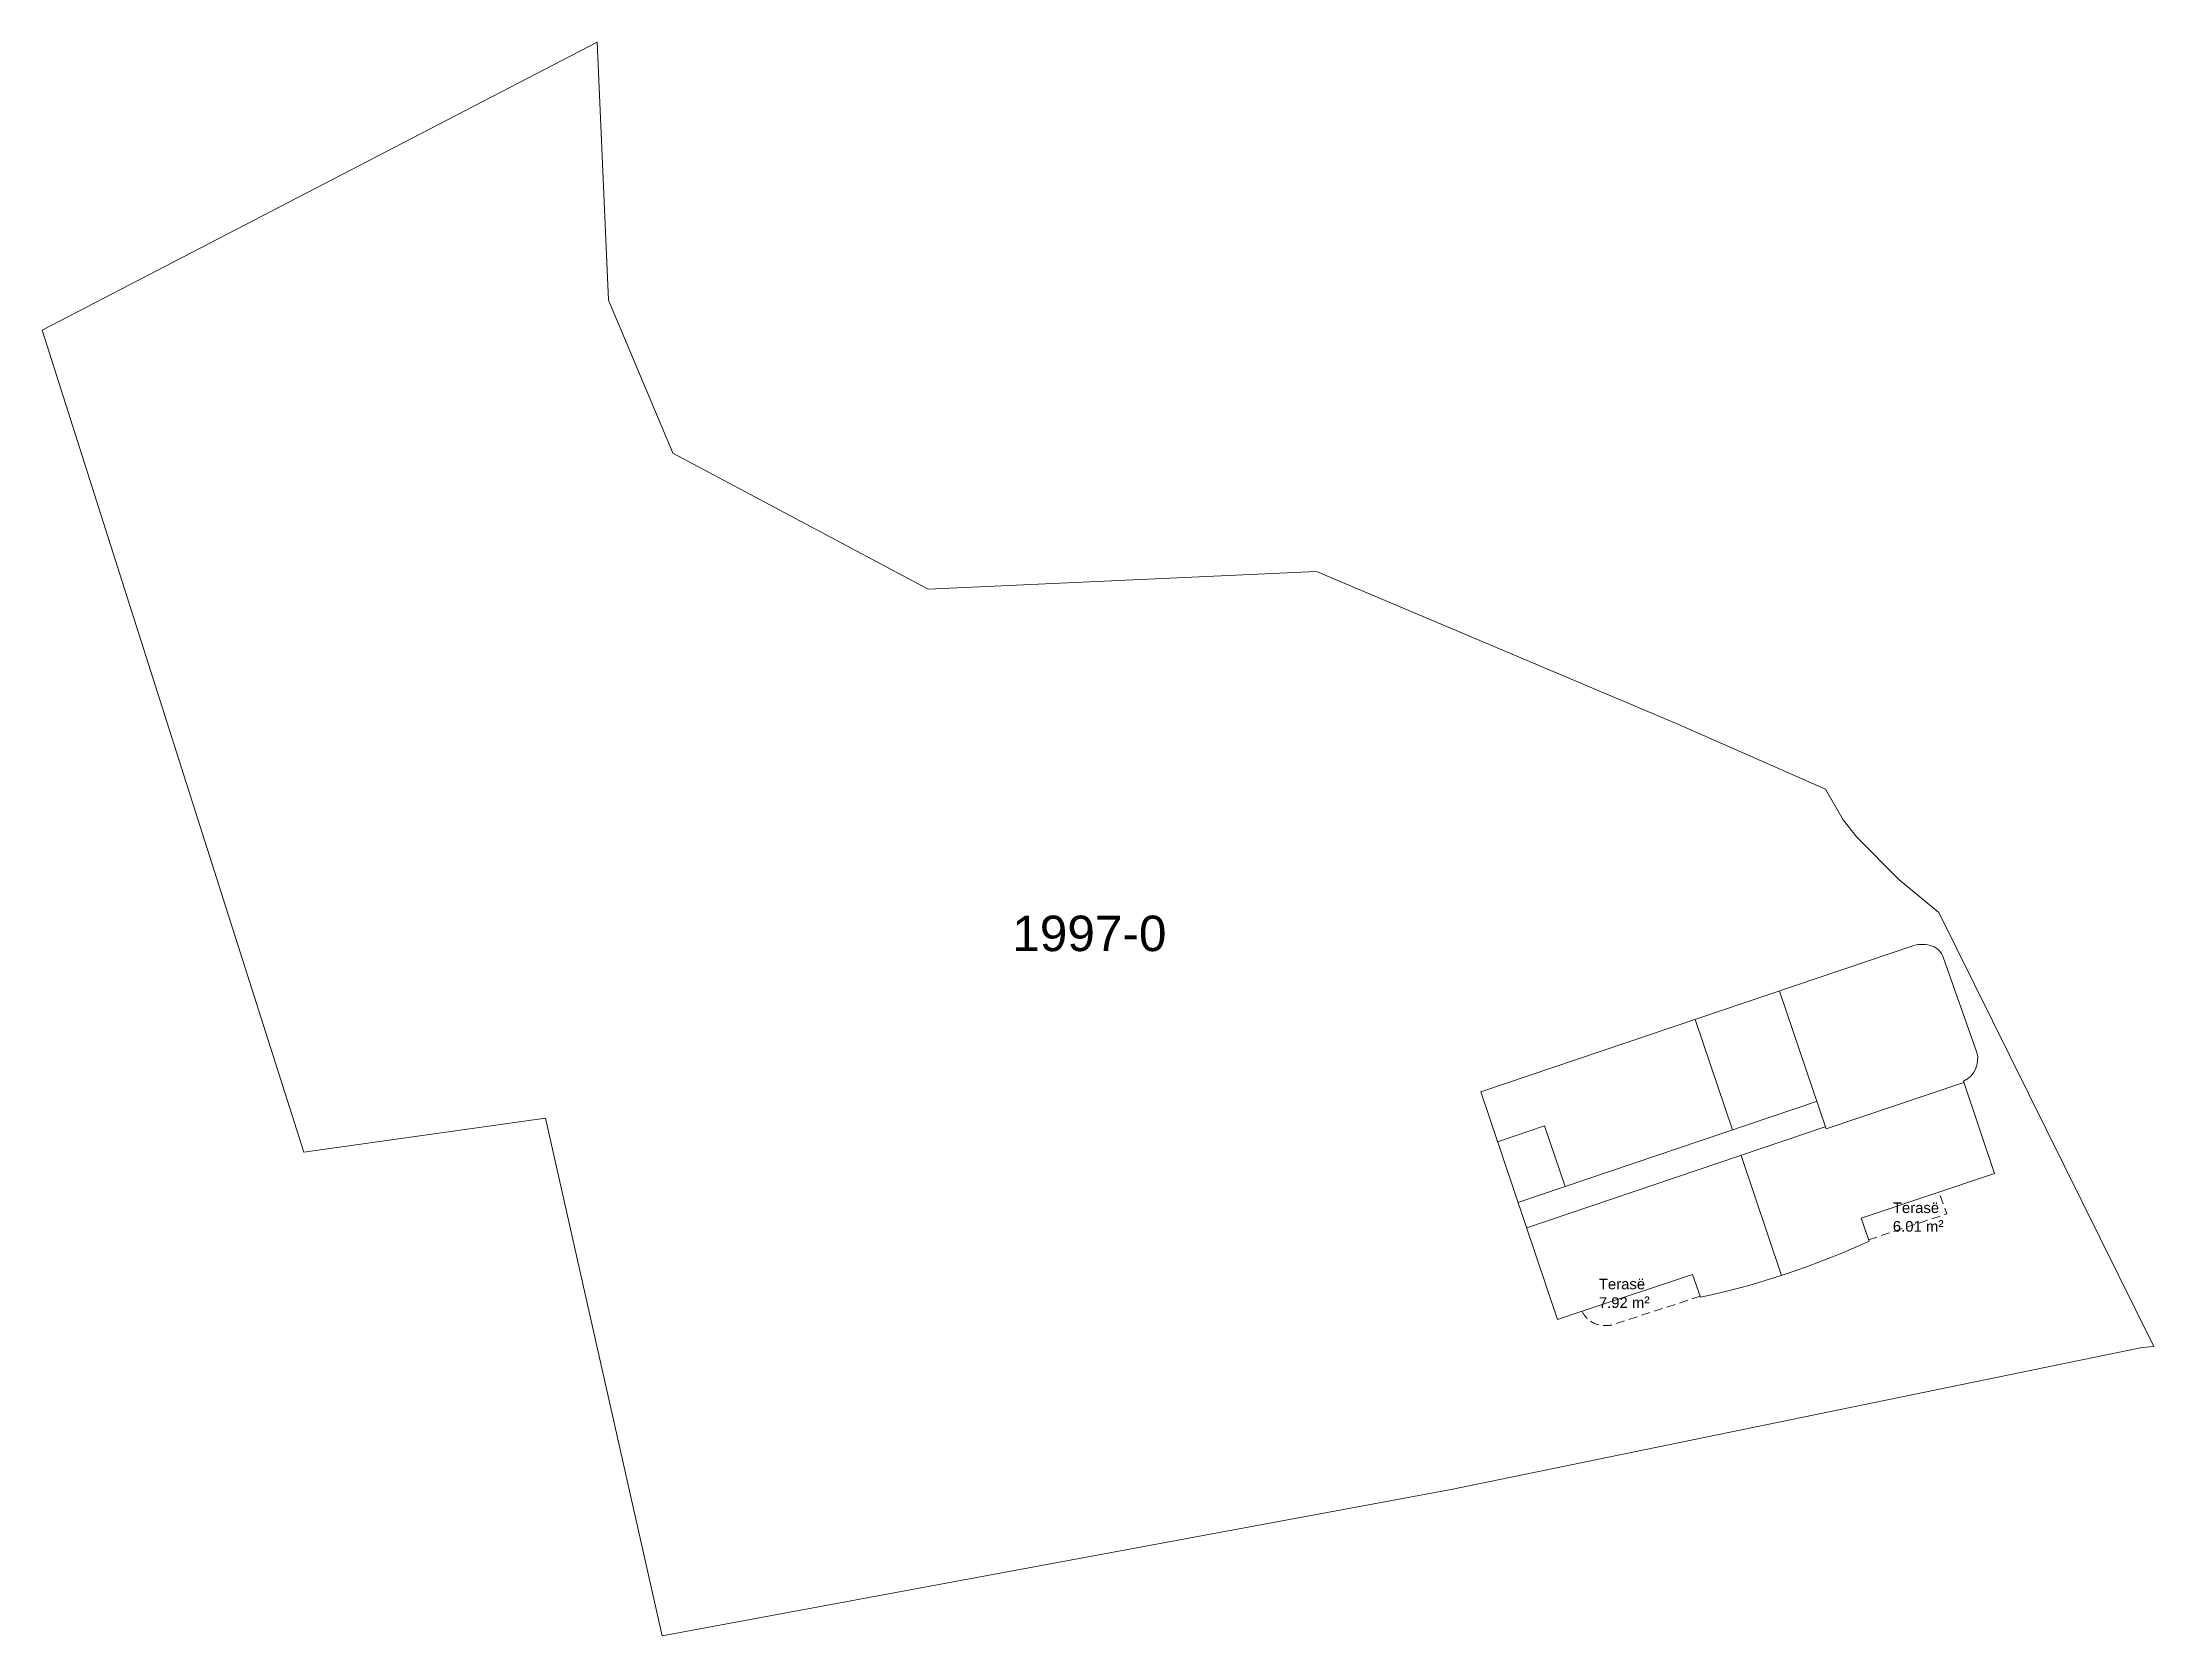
# Model space of a CAD drawing. Header units: metres. Extents: x 7517843 to 7517962, y 4692655 to 4692745.
import ezdxf

# ---------------------------------------------------------------- set-up
doc = ezdxf.new("R2010")
doc.units = ezdxf.units.M
doc.linetypes.add('DASHED', pattern=[0.75, 0.5, -0.25])
doc.layers.add('Etazha', color=7, linetype='Continuous')
doc.layers.add('Nr Parceles Baze', color=7, linetype='Continuous')
for name, color, linetype, lineweight in [('kati 2', 1, 'Continuous', 0), ('kati 2 terase', 171, 'DASHED', 0), ('Parcela baze', 7, 'Continuous', 0), ('Shkallet', 190, 'Continuous', 0)]:
    doc.layers.add(name, color=color, linetype=linetype, lineweight=lineweight)
doc.styles.get("Standard").update_dxf_attribs({"font": 'arial.ttf'})

msp = doc.modelspace()

# ---------------------------------------------------------------- linework, layer by layer
at = {"layer": 'kati 2', "elevation": 625.72, "flags": 128}
msp.add_lwpolyline([(7517951.33, 4692686.51, 0.364365), (7517952.08, 4692688.12), (7517950.18, 4692693.49, 0.228817), (7517949.56, 4692694.12, 0.14724), (7517948.53, 4692694.16), (7517924.1, 4692685.91), (7517928.43, 4692673.07), (7517929.82, 4692673.53), (7517936.05, 4692675.6), (7517936.5, 4692674.33, 0.056259), (7517946, 4692677.49), (7517945.55, 4692678.78), (7517953.07, 4692681.3)], format="xyb", close=True, dxfattribs=at)
at = {"layer": 'kati 2', "flags": 128}
for points, elevation in [([(7517940.94, 4692691.59), (7517943.57, 4692683.81)], 625.72), ([(7517938.3, 4692683.76), (7517936.19, 4692689.99)], 625.72), ([(7517943.57, 4692683.81), (7517951.35, 4692686.44)], 625.72), ([(7517943.04, 4692685.36), (7517926.2, 4692679.67)], 622.86), ([(7517928.86, 4692680.57), (7517927.7, 4692683.98), (7517925.05, 4692683.08)], 622.86), ([(7517926.69, 4692678.24), (7517943.53, 4692683.93)], 625.72), ([(7517941.06, 4692675.55), (7517938.78, 4692682.32)], 625.72)]:
    msp.add_lwpolyline(points, dxfattribs=dict(at, elevation=elevation))
at = {"layer": 'kati 2 terase', "elevation": 625.72, "flags": 128}
msp.add_lwpolyline([(7517945.97, 4692677.56), (7517950.39, 4692679.03), (7517949.94, 4692680.25)], dxfattribs=at)
msp.add_lwpolyline([(7517929.82, 4692673.53, 0.148653), (7517930.3, 4692672.97, 0.173786), (7517931.22, 4692672.73, 0.102518), (7517931.61, 4692672.8), (7517936.48, 4692674.38)], format="xyb", dxfattribs=at)
at = {"layer": 'Parcela baze'}
msp.add_lwpolyline([(7517944.53, 4692701.24), (7517945.31, 4692700.27), (7517947.68, 4692697.88), (7517949.94, 4692696.01), (7517962.05, 4692671.54), (7517961.39, 4692671.48), (7517922.44, 4692663.49), (7517877.94, 4692655.24), (7517871.36, 4692684.43), (7517857.73, 4692682.5), (7517842.98, 4692728.85), (7517874.27, 4692745.09), (7517874.91, 4692730.55), (7517878.53, 4692721.98), (7517878.55, 4692721.92), (7517892.94, 4692714.25), (7517914.84, 4692715.25), (7517935.22, 4692706.63), (7517943.54, 4692702.97), (7517944.53, 4692701.24)], dxfattribs=at)
at = {"layer": 'Shkallet', "elevation": 611.87, "flags": 128}
msp.add_lwpolyline([(7517931.1, 4692674), (7517931.1, 4692674)], dxfattribs=at)
msp.add_lwpolyline([(7517931.1, 4692674), (7517931.1, 4692674)], dxfattribs=at)
msp.add_lwpolyline([(7517931.1, 4692674), (7517931.1, 4692674)], dxfattribs=at)
msp.add_lwpolyline([(7517931.1, 4692674), (7517931.1, 4692674)], dxfattribs=at)

# ---------------------------------------------------------------- texts
at = {"layer": 'Etazha', "char_height": 0.6, "width": 7.4367, "attachment_point": 1}
for s, insert in [('Terasë\\P6.01 m{\\H1.0833x;²}', (7517947.34, 4692679.67, 622.86)), ('Terasë\\P7.92 m{\\H1.0833x;²}', (7517930.76, 4692675.37))]:
    msp.add_mtext(s, dxfattribs=dict(at, insert=insert))
at = {"layer": 'Nr Parceles Baze'}
msp.add_text('1997-0', height=2, dxfattribs=at).set_placement((7517897.68, 4692693.84))

doc.saveas('drawing.dxf')
